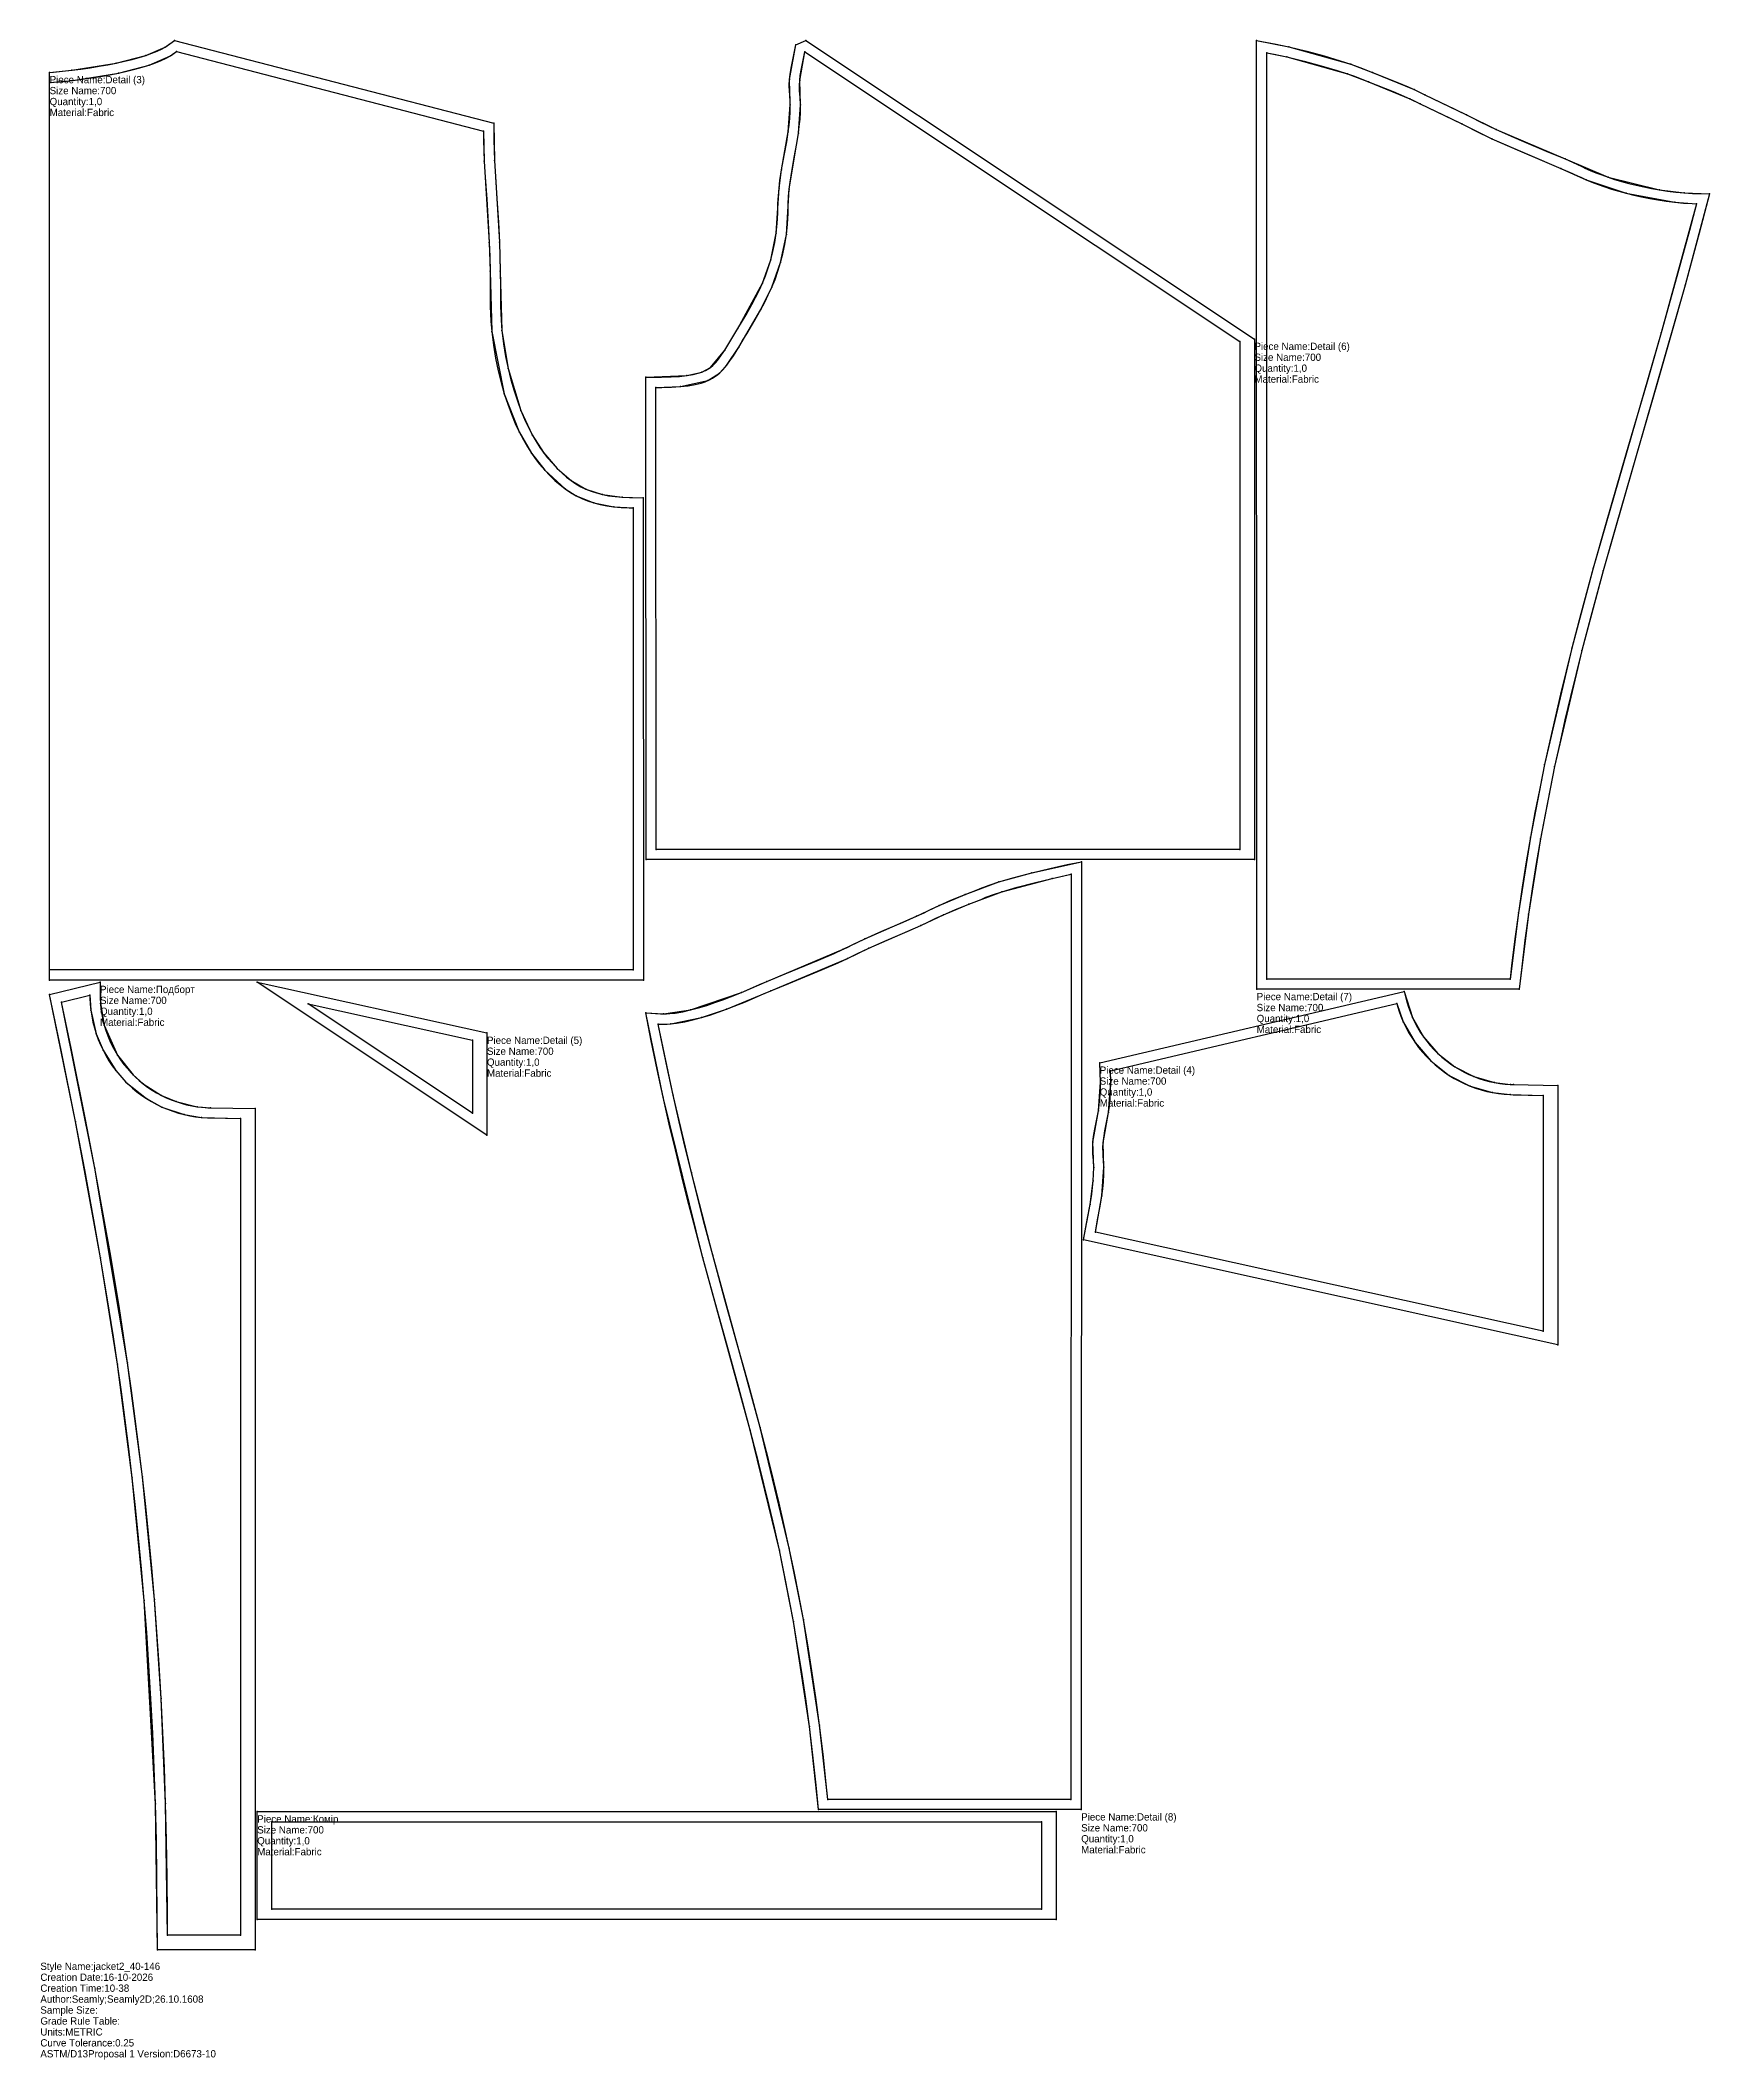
# Model space of a CAD drawing. Extents: x 0 to 1145, y -69 to 1316.
import ezdxf

# ---------------------------------------------------------------- set-up
doc = ezdxf.new("R2010")
doc.units = 0

# ---------------------------------------------------------------- blocks, each defined once
blk = doc.blocks.new('piece-193_s700_M')
at = {"layer": '1'}
blk.add_lwpolyline([(40.91, 669.92), (41.19, 655.28), (43.79, 640.36), (52.93, 619.73), (63.62, 606.38), (70.58, 600.21), (82.98, 592.26), (93.11, 587.95), (107.44, 584.5), (116.74, 583.77), (147.24, 583.15), (147.24, 6.36), (80.25, 6.36), (78.9, 106.38), (71.22, 245.91), (63.01, 329.94), (52.88, 407.9), (41.33, 480.76), (23.98, 574.42), (6.35, 661.45)], close=True, dxfattribs=at)
at = {"layer": '14'}
blk.add_lwpolyline([(33.99, 661.02), (34.62, 650.63), (38.24, 634.55), (42.96, 623.16), (51.77, 609.23), (58.67, 601.43), (72.82, 590.03), (83.39, 584.29), (98.54, 579.08), (110.48, 577.1), (137.24, 576.35), (137.24, 16.36), (87.24, 16.36), (85.9, 106.58), (82.83, 178.71), (78.2, 246.47), (69.96, 330.73), (59.81, 408.91), (37.3, 542.42), (14.56, 656.25)], close=True, dxfattribs=at)
at = {"layer": '2'}
for p in [(40.91, 669.92), (6.35, 661.45), (14.56, 656.25), (33.99, 661.02), (147.24, 583.15), (137.24, 576.35), (87.24, 16.36), (137.24, 16.36), (80.25, 6.36), (147.24, 6.36)]:
    blk.add_point(p, dxfattribs=at)
at = {"layer": '3'}
for p in [(41.19, 655.28), (34.62, 650.63), (43.79, 640.36), (38.24, 634.55), (42.96, 623.16), (52.93, 619.73), (51.77, 609.23), (58.67, 601.43), (63.62, 606.38), (70.58, 600.21), (72.82, 590.03), (82.98, 592.26), (83.39, 584.29), (93.11, 587.95), (107.44, 584.5), (116.74, 583.77), (23.98, 574.42), (98.54, 579.08), (110.48, 577.1), (37.3, 542.42), (41.33, 480.76), (52.88, 407.9), (59.81, 408.91), (63.01, 329.94), (69.96, 330.73), (71.22, 245.91), (78.2, 246.47), (82.83, 178.71), (78.9, 106.38), (85.9, 106.58)]:
    blk.add_point(p, dxfattribs=at)
at = {"layer": '84'}
blk.add_lwpolyline([(40.91, 669.92), (41, 659.13), (41.19, 655.28), (41.57, 651.49), (42.13, 647.73), (42.87, 644.02), (43.79, 640.36), (44.89, 636.75), (46.16, 633.2), (47.6, 629.71), (49.22, 626.31), (50.99, 622.98), (52.93, 619.73), (55.03, 616.58), (57.29, 613.53), (59.71, 610.59), (62.29, 607.73), (63.62, 606.38), (64.93, 605.09), (67.71, 602.57), (70.58, 600.21), (73.54, 598), (76.6, 595.93), (79.75, 594.02), (82.98, 592.26), (86.29, 590.67), (89.67, 589.22), (93.11, 587.95), (96.62, 586.83), (100.18, 585.89), (103.79, 585.11), (107.44, 584.5), (111.12, 584.07), (114.87, 583.82), (116.74, 583.77), (147.24, 583.15), (147.24, 6.36), (80.25, 6.36), (80.21, 29.65), (79.98, 55.79), (79.54, 81.35), (78.9, 106.38), (78.07, 130.87), (77.04, 154.84), (75.84, 178.32), (74.46, 201.31), (72.92, 223.84), (71.22, 245.91), (69.37, 267.54), (67.38, 288.74), (65.26, 309.54), (63.01, 329.94), (60.64, 349.96), (58.16, 369.62), (55.57, 388.93), (52.88, 407.9), (50.11, 426.56), (47.25, 444.91), (44.32, 462.97), (41.33, 480.76), (36.73, 507), (30.42, 541.12), (23.98, 574.42), (14.21, 623.17), (6.35, 661.45)], close=True, dxfattribs=at)
at = {"layer": '87'}
blk.add_lwpolyline([(33.99, 661.02), (34, 658.93), (34.21, 654.76), (34.62, 650.63), (35.23, 646.53), (36.04, 642.48), (37.05, 638.48), (38.24, 634.55), (39.63, 630.68), (41.2, 626.88), (42.96, 623.16), (44.9, 619.53), (47.01, 615.99), (49.31, 612.56), (51.77, 609.23), (54.4, 606.01), (57.2, 602.92), (58.67, 601.43), (60.12, 600), (63.13, 597.27), (66.25, 594.7), (69.49, 592.29), (72.82, 590.03), (76.26, 587.95), (79.78, 586.04), (83.39, 584.29), (87.08, 582.72), (90.84, 581.33), (94.66, 580.11), (98.54, 579.08), (102.48, 578.23), (106.46, 577.57), (110.48, 577.1), (114.53, 576.82), (116.57, 576.77), (137.24, 576.35), (137.24, 16.36), (87.24, 16.36), (87.21, 29.69), (86.98, 55.88), (86.54, 81.5), (85.9, 106.58), (85.06, 131.14), (84.03, 155.17), (82.83, 178.71), (81.45, 201.76), (79.9, 224.35), (78.2, 246.47), (76.35, 268.16), (74.35, 289.42), (72.22, 310.28), (69.96, 330.73), (67.59, 350.81), (65.1, 370.52), (62.5, 389.88), (59.81, 408.91), (57.03, 427.61), (54.17, 446.01), (51.23, 464.12), (48.23, 481.95), (43.62, 508.24), (37.3, 542.42), (30.85, 575.77), (21.07, 624.56), (14.56, 656.25)], close=True, dxfattribs=at)
at = {"layer": '1'}
for s, p in [('Piece Name:Подборт', (40.91, 662.42)), ('Size Name:700', (40.91, 654.92)), ('Quantity:1,0', (40.91, 647.42)), ('Material:Fabric', (40.91, 639.92))]:
    blk.add_text(s, height=5, dxfattribs=at).set_placement(p)
blk = doc.blocks.new('piece-194_s700_M')
at = {"layer": '1'}
blk.add_lwpolyline([(148.7, 101.07), (696.57, 101.07), (696.57, 27.07), (148.7, 27.07)], close=True, dxfattribs=at)
at = {"layer": '14'}
blk.add_lwpolyline([(158.69, 94.07), (686.57, 94.07), (686.57, 34.07), (158.69, 34.07)], close=True, dxfattribs=at)
at = {"layer": '2'}
for p in [(148.7, 101.07), (696.57, 101.07), (158.69, 94.07), (686.57, 94.07), (158.69, 34.07), (686.57, 34.07), (148.7, 27.07), (696.57, 27.07)]:
    blk.add_point(p, dxfattribs=at)
at = {"layer": '84'}
blk.add_lwpolyline([(148.7, 101.07), (696.57, 101.07), (696.57, 27.07), (148.7, 27.07)], close=True, dxfattribs=at)
at = {"layer": '87'}
blk.add_lwpolyline([(158.69, 94.07), (686.57, 94.07), (686.57, 34.07), (158.69, 34.07)], close=True, dxfattribs=at)
at = {"layer": '1'}
for s, p in [('Piece Name:Комір', (148.7, 93.57)), ('Size Name:700', (148.7, 86.07)), ('Quantity:1,0', (148.7, 78.57)), ('Material:Fabric', (148.7, 71.07))]:
    blk.add_text(s, height=5, dxfattribs=at).set_placement(p)
blk = doc.blocks.new('piece_Detail_s700_M')
at = {"layer": '1'}
blk.add_lwpolyline([(6.35, 1293.85), (21.52, 1295.31), (52.06, 1300.22), (72.42, 1305.49), (85.51, 1311.1), (92.01, 1315.77), (310.88, 1258.93), (311.45, 1233.29), (314.83, 1177.45), (315.4, 1157.58), (316.57, 1116.77), (320.76, 1090.8), (329.58, 1061.97), (337.35, 1045.22), (344.98, 1033.13), (354.35, 1022.24), (364.02, 1013.83), (374.07, 1008.04), (385.4, 1004.35), (398.91, 1002.45), (413.42, 1001.97), (413.62, 671.31), (6.35, 671.31)], close=True, dxfattribs=at)
at = {"layer": '14'}
blk.add_lwpolyline([(6.35, 1286.83), (22.34, 1288.36), (53.5, 1293.37), (74.59, 1298.83), (89.22, 1305.16), (93.44, 1308.17), (303.92, 1253.51), (304.46, 1232.94), (307.83, 1177.16), (308.4, 1157.48), (309.6, 1116.06), (318.13, 1073.44), (328.44, 1047.22), (336.7, 1032.73), (345.88, 1021.06), (359.93, 1008.14), (367.35, 1003.52), (379.46, 998.64), (393.31, 995.94), (406.42, 995.13), (406.61, 678.31), (6.35, 678.31)], close=True, dxfattribs=at)
at = {"layer": '2'}
for p in [(92.01, 1315.77), (93.44, 1308.17), (6.35, 1293.85), (6.35, 1286.83), (303.92, 1253.51), (310.88, 1258.93), (413.42, 1001.97), (406.42, 995.13), (6.35, 678.31), (6.35, 671.31), (406.61, 678.31), (413.62, 671.31)]:
    blk.add_point(p, dxfattribs=at)
at = {"layer": '3'}
for p in [(72.42, 1305.49), (85.51, 1311.1), (89.22, 1305.16), (21.52, 1295.31), (22.34, 1288.36), (52.06, 1300.22), (53.5, 1293.37), (74.59, 1298.83), (304.46, 1232.94), (311.45, 1233.29), (307.83, 1177.16), (314.83, 1177.45), (308.4, 1157.48), (315.4, 1157.58), (309.6, 1116.06), (316.57, 1116.77), (320.76, 1090.8), (318.13, 1073.44), (329.58, 1061.97), (328.44, 1047.22), (337.35, 1045.22), (336.7, 1032.73), (344.98, 1033.13), (345.88, 1021.06), (354.35, 1022.24), (364.02, 1013.83), (359.93, 1008.14), (367.35, 1003.52), (374.07, 1008.04), (379.46, 998.64), (385.4, 1004.35), (398.91, 1002.45), (393.31, 995.94)]:
    blk.add_point(p, dxfattribs=at)
at = {"layer": '84'}
blk.add_lwpolyline([(6.35, 1293.85), (8.93, 1294.05), (15.21, 1294.62), (21.52, 1295.31), (27.83, 1296.1), (34.08, 1297), (40.24, 1297.99), (46.24, 1299.07), (52.06, 1300.22), (57.63, 1301.45), (62.92, 1302.75), (67.86, 1304.1), (72.42, 1305.49), (76.52, 1306.91), (80.11, 1308.34), (83.11, 1309.75), (85.51, 1311.1), (86.4, 1311.71), (92.01, 1315.77), (310.88, 1258.93), (310.96, 1247.44), (311.14, 1240.37), (311.45, 1233.29), (312.07, 1222.48), (313.11, 1207.35), (314.16, 1190.96), (314.83, 1177.45), (315.17, 1167.82), (315.4, 1157.58), (315.49, 1146.69), (315.47, 1140.95), (315.46, 1138.43), (315.54, 1133.45), (315.72, 1128.58), (315.99, 1123.8), (316.57, 1116.77), (317.66, 1107.72), (319.07, 1099.06), (320.76, 1090.8), (322.69, 1082.94), (324.82, 1075.51), (327.13, 1068.51), (329.58, 1061.97), (332.12, 1055.89), (334.73, 1050.3), (337.35, 1045.22), (339.97, 1040.65), (342.52, 1036.62), (344.98, 1033.13), (346.14, 1031.65), (347.79, 1029.59), (351.1, 1025.73), (354.35, 1022.24), (357.58, 1019.11), (360.79, 1016.31), (364.02, 1013.83), (367.29, 1011.63), (370.63, 1009.71), (374.07, 1008.04), (377.66, 1006.59), (381.42, 1005.37), (385.4, 1004.35), (389.62, 1003.52), (394.12, 1002.89), (398.91, 1002.45), (404.05, 1002.19), (413.42, 1001.97), (413.62, 671.31), (6.35, 671.31)], close=True, dxfattribs=at)
at = {"layer": '87'}
blk.add_lwpolyline([(6.35, 1286.83), (9.52, 1287.07), (15.91, 1287.66), (22.34, 1288.36), (28.76, 1289.17), (35.13, 1290.08), (41.41, 1291.09), (47.54, 1292.19), (53.5, 1293.37), (59.22, 1294.64), (64.67, 1295.97), (69.81, 1297.37), (74.59, 1298.83), (78.96, 1300.35), (82.89, 1301.91), (86.32, 1303.52), (89.22, 1305.16), (90.44, 1305.99), (93.44, 1308.17), (303.92, 1253.51), (303.96, 1247.32), (304.15, 1240.13), (304.46, 1232.94), (305.09, 1222.04), (306.12, 1206.89), (307.17, 1190.56), (307.83, 1177.16), (308.17, 1167.61), (308.4, 1157.48), (308.49, 1146.68), (308.47, 1140.98), (308.46, 1138.39), (308.54, 1133.27), (308.72, 1128.25), (309.01, 1123.31), (309.6, 1116.06), (310.73, 1106.74), (312.18, 1097.8), (313.93, 1089.26), (315.92, 1081.14), (318.13, 1073.44), (320.53, 1066.19), (323.07, 1059.39), (325.72, 1053.06), (328.44, 1047.22), (331.21, 1041.87), (333.97, 1037.04), (336.7, 1032.73), (339.36, 1028.96), (340.65, 1027.31), (342.4, 1025.13), (345.88, 1021.06), (349.35, 1017.34), (352.84, 1013.95), (356.36, 1010.89), (359.93, 1008.14), (363.59, 1005.69), (367.35, 1003.52), (371.23, 1001.64), (375.26, 1000.01), (379.46, 998.64), (383.85, 997.51), (388.46, 996.62), (393.31, 995.94), (398.41, 995.47), (403.79, 995.19), (406.42, 995.13), (406.61, 678.31), (6.35, 678.31)], close=True, dxfattribs=at)
at = {"layer": '1'}
for s, p in [('Piece Name:Detail (3)', (6.35, 1286.35)), ('Size Name:700', (6.35, 1278.85)), ('Quantity:1,0', (6.35, 1271.35)), ('Material:Fabric', (6.35, 1263.85))]:
    blk.add_text(s, height=5, dxfattribs=at).set_placement(p)
blk = doc.blocks.new('piece_Detail_s700-196_M')
at = {"layer": '1'}
blk.add_lwpolyline([(726.49, 614.57), (935.3, 663.58), (941.01, 645.65), (948.44, 632.52), (958.34, 621.02), (970, 611.86), (983.08, 605.16), (997.19, 601.04), (1008.27, 599.75), (1010.14, 599.7), (1040.64, 599.09), (1040.64, 421.2), (715.43, 493.16), (719.89, 517.47), (722.02, 533.59), (722.33, 542.83), (721.85, 560.22), (725.58, 581.7), (727.03, 601.23)], close=True, dxfattribs=at)
at = {"layer": '14'}
blk.add_lwpolyline([(733.81, 609.1), (930.25, 655.2), (934.61, 642.81), (942.71, 628.49), (953.53, 615.93), (966.23, 605.97), (980.48, 598.65), (995.88, 594.16), (1007.94, 592.76), (1030.64, 592.29), (1030.64, 430.58), (723.53, 498.54), (727.92, 523.43), (729.34, 542.93), (728.83, 559.66), (732.49, 580.59), (734.03, 601.25)], close=True, dxfattribs=at)
at = {"layer": '2'}
for p in [(930.25, 655.2), (935.3, 663.58), (726.49, 614.57), (733.81, 609.1), (1040.64, 599.09), (1030.64, 592.29), (723.53, 498.54), (715.43, 493.16), (1030.64, 430.58), (1040.64, 421.2)]:
    blk.add_point(p, dxfattribs=at)
at = {"layer": '3'}
for p in [(934.61, 642.81), (941.01, 645.65), (942.71, 628.49), (948.44, 632.52), (953.53, 615.93), (958.34, 621.02), (970, 611.86), (727.03, 601.23), (734.03, 601.25), (966.23, 605.97), (980.48, 598.65), (983.08, 605.16), (997.19, 601.04), (1008.27, 599.75), (1010.14, 599.7), (725.58, 581.7), (995.88, 594.16), (1007.94, 592.76), (732.49, 580.59), (721.85, 560.22), (728.83, 559.66), (722.33, 542.83), (729.34, 542.93), (722.02, 533.59), (719.89, 517.47), (727.92, 523.43)]:
    blk.add_point(p, dxfattribs=at)
at = {"layer": '84'}
blk.add_lwpolyline([(726.49, 614.57), (935.3, 663.58), (937.19, 656.32), (938.3, 652.68), (939.57, 649.13), (941.01, 645.65), (942.62, 642.24), (944.4, 638.91), (946.34, 635.67), (948.44, 632.52), (950.7, 629.46), (953.11, 626.52), (955.7, 623.66), (957.02, 622.31), (958.34, 621.02), (961.11, 618.5), (963.98, 616.14), (966.94, 613.93), (970, 611.86), (973.15, 609.95), (976.38, 608.2), (979.69, 606.6), (983.08, 605.16), (986.52, 603.88), (990.03, 602.77), (993.59, 601.82), (997.19, 601.04), (1000.84, 600.44), (1004.53, 600.01), (1008.27, 599.75), (1010.14, 599.7), (1040.64, 599.09), (1040.64, 421.2), (715.43, 493.16), (718.15, 508.08), (719.89, 517.47), (720.99, 524.42), (721.58, 529), (722.02, 533.59), (722.28, 538.19), (722.33, 542.83), (722.15, 547.55), (721.94, 549.97), (721.75, 552.16), (721.66, 556.3), (721.85, 560.22), (722.27, 563.95), (723.15, 569.16), (724.57, 576.06), (725.58, 581.7), (726.16, 585.78), (726.62, 590.34), (726.93, 595.45), (727.03, 601.23), (726.87, 607.79)], close=True, dxfattribs=at)
at = {"layer": '87'}
blk.add_lwpolyline([(733.81, 609.1), (930.25, 655.2), (930.45, 654.42), (931.65, 650.48), (933.03, 646.61), (934.61, 642.81), (936.37, 639.09), (938.3, 635.46), (940.42, 631.93), (942.71, 628.49), (945.17, 625.16), (947.81, 621.95), (950.61, 618.86), (952.07, 617.37), (953.53, 615.93), (956.53, 613.2), (959.66, 610.63), (962.89, 608.22), (966.23, 605.97), (969.66, 603.88), (973.19, 601.97), (976.8, 600.22), (980.48, 598.65), (984.24, 597.26), (988.07, 596.05), (991.95, 595.01), (995.88, 594.16), (999.86, 593.51), (1003.88, 593.03), (1007.94, 592.76), (1009.98, 592.7), (1030.64, 592.29), (1030.64, 430.58), (723.53, 498.54), (725.04, 506.81), (726.79, 516.29), (727.92, 523.43), (728.54, 528.22), (729, 533.06), (729.28, 537.96), (729.34, 542.93), (729.13, 547.99), (728.91, 550.57), (728.74, 552.53), (728.66, 556.21), (728.83, 559.66), (729.2, 562.97), (730.03, 567.87), (731.44, 574.74), (732.49, 580.59), (733.11, 584.94), (733.6, 589.77), (733.93, 595.18), (734.03, 601.25), (733.87, 608.07)], close=True, dxfattribs=at)
at = {"layer": '1'}
for s, p in [('Piece Name:Detail (4)', (726.49, 607.07)), ('Size Name:700', (726.49, 599.57)), ('Quantity:1,0', (726.49, 592.07)), ('Material:Fabric', (726.49, 584.57))]:
    blk.add_text(s, height=5, dxfattribs=at).set_placement(p)
blk = doc.blocks.new('piece_Detail_s700-197_M')
at = {"layer": '1'}
blk.add_lwpolyline([(306.27, 635.05), (306.27, 565.03), (148.7, 669.92)], close=True, dxfattribs=at)
at = {"layer": '14'}
blk.add_lwpolyline([(296.27, 630.1), (296.27, 580.1), (183.75, 655)], close=True, dxfattribs=at)
at = {"layer": '2'}
for p in [(148.7, 669.92), (183.75, 655), (296.27, 630.1), (306.27, 635.05), (296.27, 580.1), (306.27, 565.03)]:
    blk.add_point(p, dxfattribs=at)
at = {"layer": '84'}
blk.add_lwpolyline([(306.27, 635.05), (306.27, 565.03), (148.7, 669.92)], close=True, dxfattribs=at)
at = {"layer": '87'}
blk.add_lwpolyline([(296.27, 630.1), (296.27, 580.1), (183.75, 655)], close=True, dxfattribs=at)
at = {"layer": '1'}
for s, p in [('Size Name:700', (306.27, 620.05)), ('Piece Name:Detail (5)', (306.27, 627.55)), ('Quantity:1,0', (306.27, 612.55)), ('Material:Fabric', (306.27, 605.05))]:
    blk.add_text(s, height=5, dxfattribs=at).set_placement(p)
blk = doc.blocks.new('piece_Detail_s700-198_M')
at = {"layer": '1'}
blk.add_lwpolyline([(832.58, 1110.98), (832.58, 753.95), (415.33, 753.95), (415.13, 1084.77), (443.32, 1085.84), (453.52, 1088.26), (459.53, 1091.54), (469.35, 1103.28), (478.41, 1118.21), (495.17, 1149.22), (500.91, 1165.27), (504.66, 1183.53), (506.56, 1214.47), (508.34, 1227.09), (512.93, 1253.08), (514.28, 1271.48), (513.79, 1288.87), (518, 1312.83), (524.94, 1315.77)], close=True, dxfattribs=at)
at = {"layer": '14'}
blk.add_lwpolyline([(822.58, 1109.23), (822.58, 760.95), (422.32, 760.95), (422.13, 1077.77), (438.94, 1078.33), (457.72, 1082.42), (465.78, 1087.61), (470.62, 1092.87), (478.89, 1105.41), (494.1, 1131.21), (501.59, 1146.45), (507.65, 1163.36), (511.6, 1182.64), (513.52, 1213.73), (519.86, 1252.08), (521.28, 1271.59), (520.77, 1288.31), (524.2, 1307.86)], close=True, dxfattribs=at)
at = {"layer": '2'}
for p in [(524.94, 1315.77), (518, 1312.83), (524.2, 1307.86), (822.58, 1109.23), (832.58, 1110.98), (415.13, 1084.77), (422.13, 1077.77), (415.33, 753.95), (422.32, 760.95), (822.58, 760.95), (832.58, 753.95)]:
    blk.add_point(p, dxfattribs=at)
at = {"layer": '3'}
for p in [(513.79, 1288.87), (520.77, 1288.31), (514.28, 1271.48), (521.28, 1271.59), (512.93, 1253.08), (519.86, 1252.08), (508.34, 1227.09), (506.56, 1214.47), (513.52, 1213.73), (504.66, 1183.53), (511.6, 1182.64), (500.91, 1165.27), (507.65, 1163.36), (495.17, 1149.22), (501.59, 1146.45), (494.1, 1131.21), (478.41, 1118.21), (469.35, 1103.28), (478.89, 1105.41), (443.32, 1085.84), (453.52, 1088.26), (457.72, 1082.42), (459.53, 1091.54), (465.78, 1087.61), (470.62, 1092.87), (438.94, 1078.33)]:
    blk.add_point(p, dxfattribs=at)
at = {"layer": '84'}
blk.add_lwpolyline([(832.58, 1110.98), (832.58, 753.95), (415.33, 753.95), (415.13, 1084.77), (422.31, 1084.77), (425.98, 1084.78), (432.59, 1084.95), (438.35, 1085.3), (443.32, 1085.84), (447.58, 1086.56), (451.2, 1087.47), (453.52, 1088.26), (454.88, 1088.82), (456.17, 1089.43), (457.36, 1090.09), (458.49, 1090.8), (459.53, 1091.54), (461.09, 1092.81), (463.11, 1094.82), (465.12, 1097.2), (467.18, 1100.02), (469.35, 1103.28), (472.91, 1109.05), (475.61, 1113.55), (478.41, 1118.21), (483.97, 1127.51), (487.96, 1134.57), (490.48, 1139.34), (492.89, 1144.22), (495.17, 1149.22), (497.27, 1154.38), (499.19, 1159.72), (500.91, 1165.27), (502.41, 1171.07), (503.67, 1177.15), (504.66, 1183.53), (505.35, 1190.26), (505.74, 1197.39), (505.79, 1201.14), (505.82, 1203.86), (506.09, 1209.22), (506.56, 1214.47), (507.19, 1219.61), (508.34, 1227.09), (510.1, 1236.73), (511.83, 1246.13), (512.93, 1253.08), (513.52, 1257.66), (513.97, 1262.25), (514.23, 1266.85), (514.28, 1271.48), (514.09, 1276.21), (513.88, 1278.63), (513.69, 1280.81), (513.6, 1284.95), (513.79, 1288.87), (514.21, 1292.6), (515.09, 1297.81), (516.51, 1304.73), (518, 1312.83), (524.94, 1315.77)], close=True, dxfattribs=at)
at = {"layer": '87'}
blk.add_lwpolyline([(822.58, 1109.23), (822.58, 760.95), (422.32, 760.95), (422.13, 1077.77), (422.32, 1077.77), (426.08, 1077.78), (432.89, 1077.95), (438.94, 1078.33), (444.29, 1078.9), (449.01, 1079.71), (453.19, 1080.75), (455.98, 1081.7), (457.72, 1082.42), (459.36, 1083.2), (460.92, 1084.06), (462.39, 1084.98), (463.79, 1085.98), (465.78, 1087.61), (468.26, 1090.08), (470.62, 1092.87), (472.92, 1096.01), (475.24, 1099.51), (478.89, 1105.41), (481.61, 1109.95), (484.42, 1114.6), (490.02, 1123.99), (494.1, 1131.21), (496.72, 1136.15), (499.22, 1141.22), (501.59, 1146.45), (503.81, 1151.87), (505.83, 1157.49), (507.65, 1163.36), (509.24, 1169.48), (510.56, 1175.9), (511.6, 1182.64), (512.33, 1189.71), (512.73, 1197.16), (512.78, 1201.04), (512.82, 1203.64), (513.07, 1208.73), (513.52, 1213.73), (514.12, 1218.65), (515.24, 1225.93), (516.98, 1235.47), (518.73, 1244.94), (519.86, 1252.08), (520.48, 1256.87), (520.95, 1261.71), (521.22, 1266.61), (521.28, 1271.59), (521.08, 1276.65), (520.85, 1279.22), (520.69, 1281.19), (520.6, 1284.86), (520.77, 1288.31), (521.14, 1291.62), (521.97, 1296.52), (523.38, 1303.39), (524.2, 1307.86)], close=True, dxfattribs=at)
at = {"layer": '1'}
for s, p in [('Piece Name:Detail (6)', (832.58, 1103.48)), ('Size Name:700', (832.58, 1095.98)), ('Quantity:1,0', (832.58, 1088.48)), ('Material:Fabric', (832.58, 1080.98))]:
    blk.add_text(s, height=5, dxfattribs=at).set_placement(p)
blk = doc.blocks.new('piece_Detail_s700-199_M')
at = {"layer": '1'}
blk.add_lwpolyline([(834.12, 665.01), (833.97, 1315.77), (856.27, 1311.27), (898.64, 1299.47), (913.44, 1293.85), (942.16, 1282.05), (949.38, 1278.48), (977.96, 1264.79), (998.27, 1254.69), (1045.56, 1234.45), (1075.07, 1221.95), (1110.38, 1213.22), (1127.29, 1211.22), (1144.73, 1210.45), (1127.89, 1147.82), (1071.71, 951.97), (1057.07, 897.26), (1038.42, 817.72), (1028.79, 768.15), (1020.53, 716.43), (1014.13, 665.01)], close=True, dxfattribs=at)
at = {"layer": '14'}
blk.add_lwpolyline([(841.12, 672.01), (840.97, 1307.29), (854.71, 1304.45), (896.37, 1292.84), (910.89, 1287.34), (939.19, 1275.71), (946.31, 1272.19), (974.84, 1258.51), (995.3, 1248.35), (1042.8, 1228.02), (1060.06, 1220.19), (1087.47, 1210.91), (1120.85, 1204.77), (1135.73, 1203.76), (1111.44, 1115.18), (1064.96, 953.84), (1050.29, 899), (1031.57, 819.16), (1021.89, 769.37), (1013.6, 717.42), (1007.88, 672.01)], close=True, dxfattribs=at)
at = {"layer": '2'}
for p in [(833.97, 1315.77), (840.97, 1307.29), (1144.73, 1210.45), (1135.73, 1203.76), (834.12, 665.01), (841.12, 672.01), (1007.88, 672.01), (1014.13, 665.01)]:
    blk.add_point(p, dxfattribs=at)
at = {"layer": '3'}
for p in [(854.71, 1304.45), (856.27, 1311.27), (896.37, 1292.84), (898.64, 1299.47), (913.44, 1293.85), (910.89, 1287.34), (939.19, 1275.71), (942.16, 1282.05), (949.38, 1278.48), (946.31, 1272.19), (977.96, 1264.79), (974.84, 1258.51), (995.3, 1248.35), (998.27, 1254.69), (1045.56, 1234.45), (1042.8, 1228.02), (1060.06, 1220.19), (1075.07, 1221.95), (1087.47, 1210.91), (1110.38, 1213.22), (1120.85, 1204.77), (1127.29, 1211.22), (1127.89, 1147.82), (1111.44, 1115.18), (1064.96, 953.84), (1071.71, 951.97), (1050.29, 899), (1057.07, 897.26), (1031.57, 819.16), (1038.42, 817.72), (1021.89, 769.37), (1028.79, 768.15), (1013.6, 717.42), (1020.53, 716.43)]:
    blk.add_point(p, dxfattribs=at)
at = {"layer": '84'}
blk.add_lwpolyline([(834.12, 665.01), (833.97, 1315.77), (847.44, 1313.17), (856.27, 1311.27), (868.4, 1308.34), (880.33, 1305.13), (891.37, 1301.86), (898.64, 1299.47), (902.93, 1297.93), (904.83, 1297.2), (913.44, 1293.85), (930.32, 1287.15), (937.91, 1283.96), (942.16, 1282.05), (943.88, 1281.21), (949.38, 1278.48), (959.84, 1273.45), (969.46, 1268.89), (977.96, 1264.79), (981.61, 1262.92), (987.32, 1259.99), (998.27, 1254.69), (1008.68, 1249.97), (1018.59, 1245.69), (1032.66, 1239.85), (1045.56, 1234.45), (1053.68, 1230.85), (1057.54, 1229.03), (1059.23, 1228.22), (1062.82, 1226.63), (1066.65, 1225.04), (1070.74, 1223.48), (1075.07, 1221.95), (1079.6, 1220.46), (1084.34, 1219.04), (1089.25, 1217.68), (1094.33, 1216.41), (1099.55, 1215.24), (1104.91, 1214.17), (1110.38, 1213.22), (1115.94, 1212.41), (1121.59, 1211.74), (1127.29, 1211.22), (1133.07, 1210.86), (1144.73, 1210.45), (1137.64, 1183.56), (1127.89, 1147.82), (1118.17, 1113.27), (1108.53, 1079.72), (1094.28, 1030.82), (1080.55, 983.29), (1071.71, 951.97), (1063.19, 920.73), (1057.07, 897.26), (1053.11, 881.55), (1049.25, 865.77), (1045.52, 849.88), (1041.9, 833.87), (1038.42, 817.72), (1035.06, 801.39), (1031.85, 784.88), (1028.79, 768.15), (1025.87, 751.18), (1023.12, 733.95), (1020.53, 716.43), (1018.12, 698.61), (1015.88, 680.45), (1014.13, 665.01)], close=True, dxfattribs=at)
at = {"layer": '87'}
blk.add_lwpolyline([(841.12, 672.01), (840.97, 1307.29), (846.04, 1306.31), (854.71, 1304.45), (866.67, 1301.55), (878.42, 1298.4), (889.28, 1295.18), (896.37, 1292.84), (900.49, 1291.37), (902.3, 1290.67), (910.89, 1287.34), (927.67, 1280.67), (935.12, 1277.54), (939.19, 1275.71), (940.79, 1274.93), (946.31, 1272.19), (956.82, 1267.13), (966.44, 1262.58), (974.84, 1258.51), (978.42, 1256.69), (984.2, 1253.72), (995.3, 1248.35), (1005.85, 1243.57), (1015.86, 1239.24), (1029.97, 1233.38), (1042.8, 1228.02), (1050.77, 1224.49), (1054.54, 1222.7), (1056.31, 1221.86), (1060.06, 1220.19), (1064.07, 1218.54), (1068.32, 1216.91), (1072.81, 1215.32), (1077.5, 1213.79), (1082.4, 1212.31), (1087.47, 1210.91), (1092.71, 1209.6), (1098.1, 1208.39), (1103.63, 1207.29), (1109.27, 1206.31), (1115.02, 1205.47), (1120.85, 1204.77), (1126.77, 1204.24), (1132.73, 1203.87), (1135.73, 1203.76), (1130.88, 1185.37), (1121.15, 1149.69), (1111.44, 1115.18), (1101.8, 1081.66), (1087.56, 1032.77), (1073.81, 985.22), (1064.96, 953.84), (1056.43, 922.54), (1050.29, 899), (1046.31, 883.24), (1042.45, 867.4), (1038.7, 851.45), (1035.07, 835.38), (1031.57, 819.16), (1028.2, 802.76), (1024.97, 786.17), (1021.89, 769.37), (1018.97, 752.32), (1016.2, 735.01), (1013.6, 717.42), (1011.18, 699.51), (1008.93, 681.28), (1007.88, 672.01)], close=True, dxfattribs=at)
at = {"layer": '1'}
for s, p in [('Size Name:700', (834.12, 650.01)), ('Piece Name:Detail (7)', (834.12, 657.51)), ('Quantity:1,0', (834.12, 642.51)), ('Material:Fabric', (834.12, 635.01))]:
    blk.add_text(s, height=5, dxfattribs=at).set_placement(p)
blk = doc.blocks.new('piece_Detail_s700-200_M')
at = {"layer": '1'}
blk.add_lwpolyline([(713.76, 102.45), (533.66, 102.45), (527.37, 159.36), (516.37, 231.53), (506.77, 280.29), (486.84, 362.62), (454.36, 480.78), (427.13, 590.98), (415.13, 648.8), (427.3, 648.08), (445.86, 650.82), (480.75, 662.86), (498.11, 670.37), (550.51, 692.44), (565.3, 699.61), (600.92, 715.11), (616.4, 722.56), (634.25, 729.95), (657.25, 738.64), (679.9, 744.89), (714.01, 752.48)], close=True, dxfattribs=at)
at = {"layer": '14'}
blk.add_lwpolyline([(706.76, 109.45), (540, 109.45), (534.32, 160.25), (523.26, 232.76), (513.61, 281.76), (493.6, 364.41), (461.12, 482.6), (446.45, 539.26), (433.97, 592.49), (423.78, 641.21), (432.37, 641.33), (453.31, 645.58), (470.44, 651.27), (500.84, 663.92), (553.54, 686.13), (568.23, 693.25), (603.79, 708.73), (619.29, 716.19), (636.82, 723.44), (659.32, 731.95), (693.89, 741.08), (707.01, 743.96)], close=True, dxfattribs=at)
at = {"layer": '2'}
for p in [(714.01, 752.48), (707.01, 743.96), (415.13, 648.8), (423.78, 641.21), (533.66, 102.45), (540, 109.45), (706.76, 109.45), (713.76, 102.45)]:
    blk.add_point(p, dxfattribs=at)
at = {"layer": '3'}
for p in [(657.25, 738.64), (679.9, 744.89), (693.89, 741.08), (616.4, 722.56), (634.25, 729.95), (636.82, 723.44), (659.32, 731.95), (600.92, 715.11), (603.79, 708.73), (619.29, 716.19), (550.51, 692.44), (565.3, 699.61), (568.23, 693.25), (553.54, 686.13), (498.11, 670.37), (470.44, 651.27), (480.75, 662.86), (500.84, 663.92), (427.3, 648.08), (432.37, 641.33), (445.86, 650.82), (453.31, 645.58), (427.13, 590.98), (433.97, 592.49), (446.45, 539.26), (454.36, 480.78), (461.12, 482.6), (486.84, 362.62), (493.6, 364.41), (506.77, 280.29), (513.61, 281.76), (516.37, 231.53), (523.26, 232.76), (527.37, 159.36), (534.32, 160.25)]:
    blk.add_point(p, dxfattribs=at)
at = {"layer": '84'}
blk.add_lwpolyline([(713.76, 102.45), (533.66, 102.45), (531.99, 119.3), (529.76, 139.71), (527.37, 159.36), (524.83, 178.32), (522.15, 196.64), (519.32, 214.36), (516.37, 231.53), (513.28, 248.21), (510.08, 264.45), (506.77, 280.29), (503.35, 295.79), (499.83, 310.99), (496.22, 325.95), (492.52, 340.71), (486.84, 362.62), (479, 391.59), (470.94, 420.67), (462.71, 450.28), (454.36, 480.78), (448.06, 504.54), (443.86, 520.84), (439.65, 537.58), (435.46, 554.82), (431.28, 572.61), (427.13, 590.98), (423.02, 609.99), (418.94, 629.69), (415.13, 648.8), (425.24, 648.12), (427.3, 648.08), (429.46, 648.14), (431.72, 648.3), (435.34, 648.72), (440.49, 649.61), (445.86, 650.82), (451.39, 652.31), (456.98, 654.01), (462.54, 655.87), (468.01, 657.84), (473.29, 659.85), (480.75, 662.86), (493.24, 668.24), (498.11, 670.37), (510.73, 675.55), (533.68, 684.94), (544.3, 689.55), (550.51, 692.44), (553.21, 693.78), (557.23, 695.79), (565.3, 699.61), (577.16, 704.91), (591.7, 711.1), (600.92, 715.11), (606.06, 717.5), (608.23, 718.6), (610.93, 719.98), (616.4, 722.56), (624.41, 726.04), (634.25, 729.95), (642.46, 733.16), (645.65, 734.52), (647.11, 735.15), (650.72, 736.49), (657.25, 738.64), (667.91, 741.73), (679.9, 744.89), (692.31, 747.9), (704.24, 750.54), (714.01, 752.48)], close=True, dxfattribs=at)
at = {"layer": '87'}
blk.add_lwpolyline([(706.76, 109.45), (540, 109.45), (538.95, 120.02), (536.72, 140.51), (534.32, 160.25), (531.76, 179.29), (529.07, 197.69), (526.23, 215.5), (523.26, 232.76), (520.16, 249.53), (516.94, 265.84), (513.61, 281.76), (510.17, 297.33), (506.64, 312.6), (503.02, 327.62), (499.3, 342.44), (493.6, 364.41), (485.75, 393.44), (477.69, 422.55), (469.46, 452.14), (461.12, 482.6), (454.83, 506.31), (450.64, 522.57), (446.45, 539.26), (442.27, 556.45), (438.1, 574.17), (433.97, 592.49), (429.86, 611.44), (425.8, 631.08), (423.78, 641.21), (424.93, 641.13), (427.32, 641.08), (429.81, 641.15), (432.37, 641.33), (436.34, 641.79), (441.86, 642.75), (447.54, 644.03), (453.31, 645.58), (459.1, 647.34), (464.84, 649.26), (470.44, 651.27), (475.84, 653.34), (483.45, 656.4), (496.02, 661.82), (500.84, 663.92), (513.39, 669.07), (536.41, 678.49), (547.17, 683.17), (553.54, 686.13), (556.33, 687.51), (560.29, 689.49), (568.23, 693.25), (579.96, 698.49), (594.46, 704.67), (603.79, 708.73), (609.12, 711.2), (611.4, 712.36), (614.02, 713.69), (619.29, 716.19), (627.1, 719.58), (636.82, 723.44), (645.12, 726.68), (648.4, 728.09), (649.71, 728.64), (653.03, 729.88), (659.32, 731.95), (669.78, 734.99), (681.61, 738.11), (693.89, 741.08), (705.68, 743.69), (707.01, 743.96)], close=True, dxfattribs=at)
at = {"layer": '1'}
for s, p in [('Piece Name:Detail (8)', (713.76, 94.95)), ('Size Name:700', (713.76, 87.45)), ('Quantity:1,0', (713.76, 79.95)), ('Material:Fabric', (713.76, 72.45))]:
    blk.add_text(s, height=5, dxfattribs=at).set_placement(p)

msp = doc.modelspace()

# ---------------------------------------------------------------- block references
at = {"layer": '1'}
for name in ['piece_Detail_s700_M', 'piece_Detail_s700-198_M', 'piece_Detail_s700-199_M', 'piece_Detail_s700-200_M', 'piece-193_s700_M', 'piece_Detail_s700-197_M', 'piece_Detail_s700-196_M', 'piece-194_s700_M']:
    msp.add_blockref(name, (0, 0), dxfattribs=at)

# ---------------------------------------------------------------- texts
for s, p in [('Style Name:jacket2_40-146', (0, -7.5)), ('Creation Date:16-10-2026', (0, -15)), ('Author:Seamly;Seamly2D;26.10.1608', (0, -30)), ('Creation Time:10-38', (0, -22.5)), ('Sample Size:', (0, -37.5)), ('Grade Rule Table:', (0, -45)), ('Curve Tolerance:0.25', (0, -60)), ('Units:METRIC', (0, -52.5)), ('ASTM/D13Proposal 1 Version:D6673-10', (0, -67.5))]:
    msp.add_text(s, height=5, dxfattribs=at).set_placement(p)

doc.saveas('drawing.dxf')
